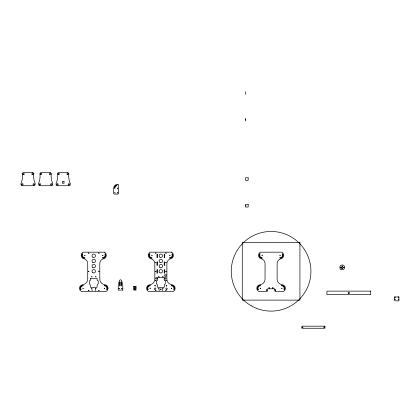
<?xml version="1.0" encoding="UTF-8"?>
<svg xmlns="http://www.w3.org/2000/svg" width="420" height="420" viewBox="0 0 420 420"><rect width="100%" height="100%" fill="white"/><g stroke="black" fill="none" stroke-linecap="round" stroke-linejoin="round"><path stroke-width="0.63" d="M340.94 267.267L340.426 267.225L340.945 267.257M245.579 91.744L245.579 94.332M245.579 118.409L245.579 120.997M245.579 119.411L245.579 119.91M245.579 205.443L245.579 205.942M342.095 266.096L342.605 266.191L342.095 266.096M274.717 289.096L274.969 291.37L283.652 291.385A3.623 3.623 0 0 0 282.161 284.676A5.602 5.602 0 0 1 277.127 279.221L277.127 263.435A4.993 4.993 0 0 1 280.628 258.857A3.623 3.623 0 0 0 281.925 252.173L260.258 252.173A3.623 3.623 0 0 0 261.555 258.857A4.993 4.993 0 0 1 265.052 263.435L265.052 279.221A5.602 5.602 0 0 1 260.017 284.676A3.623 3.623 0 0 0 258.531 291.385L267.125 291.385C268.223 291.107 266.711 289.023 267.813 288.797L274.412 288.792L274.717 289.096M90.405 278.812L90.4 280.088A1.166 1.166 0 0 1 89.276 280.865L89.276 283.794A2.315 2.315 0 0 1 90.4 285.779L90.416 287.117L90.783 287.485L96.611 287.5L97.109 287.117L97.125 285.779A2.315 2.315 0 0 1 98.248 283.794L98.248 280.865A1.166 1.166 0 0 1 97.125 280.088L97.109 278.744L96.679 278.366L90.851 278.366L90.405 278.812M164.215 286.986L163.769 287.5L157.941 287.5L157.511 287.117L157.49 285.779A2.315 2.315 0 0 0 156.371 283.794L156.371 280.865A1.166 1.166 0 0 0 157.49 280.088L157.49 277.415L164.215 277.415L164.215 280.088A1.171 1.171 0 0 0 165.338 280.865L165.338 283.794A2.315 2.315 0 0 0 164.215 285.779L164.215 286.986M323.825 327.154L324.329 327.285L323.825 327.154M82.74 253.942L82.703 254.069A2.415 2.415 0 0 0 84.745 257.691L85.055 257.948L84.735 258.211A2.929 2.929 0 0 1 82.257 253.811L82.74 253.942M84.546 255.213L85.045 255.344L84.546 255.213M81.013 289.616L80.53 289.742A2.929 2.929 0 0 1 83.008 285.348L83.328 285.605L83.018 285.863A2.415 2.415 0 0 0 80.976 289.485L81.013 289.616M82.819 288.209L83.317 288.346L82.819 288.209M88.426 253.055L88.924 253.192L88.426 253.055M88.426 271.215L88.924 271.346L88.426 271.215M88.426 290.367L88.924 290.504L88.426 290.367M91.529 276.743L92.027 276.875L91.529 276.743M91.529 288.645L92.027 288.776L91.529 288.645M95.498 276.743L95.996 276.875L95.498 276.743M98.6 253.055L99.099 253.192L98.6 253.055M95.24 289.937L95.739 290.073L95.24 289.937M98.6 271.215L99.099 271.346L98.6 271.215M102.48 255.213L102.984 255.344L102.48 255.213M102.48 257.885L102.795 258.211A2.929 2.929 0 0 0 105.273 253.811L104.822 254.069A2.415 2.415 0 0 1 102.785 257.691L102.48 257.885M98.6 290.367L99.099 290.504L98.6 290.367M114.891 188.207L114.377 188.207A3.192 3.192 0 0 1 116.702 185.136L116.97 185.409L116.697 185.677A2.672 2.672 0 0 0 114.891 188.207M114.644 192.796L115.143 192.932L114.644 192.796M104.207 285.542L104.507 285.863A2.415 2.415 0 0 1 106.549 289.485L106.995 289.742A2.929 2.929 0 0 0 104.517 285.348L104.207 285.542M104.207 288.209L104.706 288.346L104.207 288.209M118.939 288.298L119.438 288.43L118.939 288.298M121.611 288.298L122.11 288.43L121.611 288.298M133.613 286.43L133.644 290.052L136.017 290.178L136.138 286.351L133.613 286.43M134.642 286.881L135.146 287.018L134.642 286.881M134.642 289.385L135.146 289.517L134.642 289.385M149.83 253.942L149.793 254.069A2.415 2.415 0 0 0 151.835 257.691L152.145 257.948L151.883 258.211A2.929 2.929 0 0 1 149.347 253.811L149.83 253.942M151.636 255.213L152.135 255.344L151.636 255.213M148.103 289.616L147.62 289.742A2.929 2.929 0 0 1 150.097 285.348L150.418 285.605L150.108 285.863A2.415 2.415 0 0 0 148.071 289.485L148.103 289.616M149.909 288.209L150.412 288.346L149.909 288.209M155.516 253.055L156.014 253.192L155.516 253.055M155.516 262.253L156.014 262.39L155.516 262.253M155.516 271.215L156.014 271.346L155.516 271.215M155.363 280.298L155.862 280.429L155.363 280.298M154.744 285.668C155.274 287.312 156.025 284.503 154.744 285.668M155.516 290.367L156.014 290.504L155.516 290.367M158.618 276.743L159.122 276.875L158.618 276.743M158.618 288.645L159.122 288.776L158.618 288.645M162.587 276.743L163.086 276.875L162.587 276.743M165.69 253.055L166.194 253.192L165.69 253.055M165.69 262.253L166.194 262.39L165.69 262.253M162.33 289.937L162.829 290.073L162.33 289.937M165.69 271.215L166.194 271.346L165.69 271.215M165.842 280.319L166.341 280.455L165.842 280.319M169.575 255.213L170.074 255.344L169.575 255.213M169.575 257.885L169.885 258.211A2.929 2.929 0 0 0 172.363 253.811L171.911 254.069A2.415 2.415 0 0 1 169.874 257.691L169.575 257.885M165.69 290.367L166.194 290.504L165.69 290.367M171.297 285.542L171.596 285.863A2.415 2.415 0 0 1 173.639 289.485L174.085 289.742A2.929 2.929 0 0 0 171.607 285.348L171.297 285.542M171.297 288.209L171.796 288.346L171.297 288.209M260.064 253.942L260.033 254.069A2.415 2.415 0 0 0 262.07 257.691L262.379 257.948L262.059 258.211A2.929 2.929 0 0 1 259.581 253.811L260.064 253.942M261.87 255.213L262.374 255.344L261.87 255.213M258.342 289.616L257.859 289.742A2.929 2.929 0 0 1 260.337 285.348L260.657 285.605L260.348 285.863A2.415 2.415 0 0 0 258.305 289.485L258.342 289.616M260.148 288.209L260.647 288.346L260.148 288.209M266.275 289.979C266.805 291.627 267.556 288.818 266.275 289.979M268.863 287.91C269.393 289.553 270.144 286.744 268.863 287.91M272.486 287.91C273.016 289.553 273.767 286.744 272.486 287.91M275.074 289.979C275.599 291.627 276.355 288.818 275.074 289.979M279.809 255.213L280.308 255.344L279.809 255.213M279.809 257.885L280.119 258.211A2.929 2.929 0 0 0 282.597 253.811L282.151 254.069A2.415 2.415 0 0 1 280.108 257.691L279.809 257.885M281.536 285.542L281.836 285.863A2.415 2.415 0 0 1 283.873 289.485L284.324 289.742A2.929 2.929 0 0 0 281.846 285.348L281.536 285.542M281.536 288.209L282.035 288.346L281.536 288.209M341.864 268.564L342.363 268.7L341.864 268.564M394.7 297.04L394.79 300.825L398.9 300.825L398.9 296.887L394.7 297.04M394.863 297.082L395.199 297.176L394.863 297.082M394.868 299.24L395.199 299.329L394.868 299.24M398.486 297.082L398.822 297.176L398.486 297.082M398.491 299.24L398.822 299.329L398.491 299.24M343.529 267.461L344.022 267.608L343.529 267.461M166.136 285.647C166.593 287.317 167.459 284.54 166.136 285.647M302.416 327.138L302.909 327.301L302.416 327.138M91.791 289.921L92.285 290.084L91.791 289.921M158.881 289.921L159.374 290.084L158.881 289.921M117.322 192.78L117.81 192.948L117.322 192.78M95.503 288.624L95.991 288.797L95.503 288.624M162.593 288.624L163.081 288.797L162.593 288.624M117.322 188.118L117.81 188.297L117.322 188.118M160.372 289.175C160.808 291.202 162.036 287.936 160.372 289.175M32.555 172.615L23.588 172.615A1.218 1.218 0 0 0 22.381 173.996A17.267 17.267 0 0 1 21 183.398L21 184.343A1.381 1.381 0 0 0 22.381 185.724L33.763 185.724A1.381 1.381 0 0 0 35.144 184.343L35.144 183.398A17.267 17.267 0 0 1 33.763 173.996A1.218 1.218 0 0 0 32.555 172.615M50.101 172.615L41.134 172.615A1.218 1.218 0 0 0 39.926 173.996A17.267 17.267 0 0 1 38.546 183.398L38.546 184.343A1.381 1.381 0 0 0 39.926 185.724L51.308 185.724A1.381 1.381 0 0 0 52.689 184.343L52.689 183.398A17.267 17.267 0 0 1 51.308 173.996A1.218 1.218 0 0 0 50.101 172.615M67.652 172.615L58.684 172.615A1.218 1.218 0 0 0 57.477 173.996A17.267 17.267 0 0 1 56.096 183.398L56.096 184.343A1.381 1.381 0 0 0 57.477 185.724L68.859 185.724A1.381 1.381 0 0 0 70.24 184.343L70.24 183.398A17.267 17.267 0 0 1 68.859 173.996A1.218 1.218 0 0 0 67.652 172.615M248.168 177.776L245.579 177.776L245.579 180.364L248.168 180.364L248.168 177.776M64.029 181.498L62.302 181.498L62.302 183.225L64.029 183.225L64.029 181.498M117.826 184.443L116.702 184.443A3.853 3.853 0 0 0 113.689 188.207L113.689 193.379A0.688 0.688 0 0 0 114.377 194.072L117.826 194.072A0.688 0.688 0 0 0 118.514 193.379L118.514 185.136A0.688 0.688 0 0 0 117.826 184.443M248.168 204.44L245.579 204.44L245.579 207.029L248.168 207.029L248.168 204.44M299.927 242.445L242.256 242.445L242.256 300.116L299.927 300.116L299.927 242.445M104.596 252.173L82.929 252.173A3.623 3.623 0 0 0 84.226 258.857A4.993 4.993 0 0 1 87.728 263.435L87.728 279.221A5.602 5.602 0 0 1 82.693 284.676A3.623 3.623 0 0 0 81.202 291.385L106.323 291.385A3.623 3.623 0 0 0 104.837 284.676A5.602 5.602 0 0 1 99.797 279.221L99.797 263.435A4.993 4.993 0 0 1 103.299 258.857A3.623 3.623 0 0 0 104.596 252.173M171.685 252.173L150.019 252.173A3.623 3.623 0 0 0 151.321 258.857A4.993 4.993 0 0 1 154.817 263.435L154.817 279.221A5.602 5.602 0 0 1 149.782 284.676A3.623 3.623 0 0 0 148.297 291.385L173.413 291.385A3.623 3.623 0 0 0 171.927 284.676A5.602 5.602 0 0 1 166.892 279.221L166.892 263.435A4.993 4.993 0 0 1 170.389 258.857A3.623 3.623 0 0 0 171.685 252.173M157.49 254.242L156.975 254.242L156.975 257.691L157.49 257.691L157.49 254.242M164.734 254.242L164.215 254.242L164.215 257.691L164.734 257.691L164.734 254.242M157.49 262.007L156.975 262.007L156.975 265.456L157.49 265.456L157.49 262.007M164.734 262.007L164.215 262.007L164.215 265.456L164.734 265.456L164.734 262.007M157.49 269.766L156.975 269.766L156.975 273.215L157.49 273.215L157.49 269.766M164.734 269.766L164.215 269.766L164.215 273.215L164.734 273.215L164.734 269.766M166.026 274.864L164.651 274.864L164.651 276.244L166.026 276.244L166.026 274.864M120.005 282.067L119.553 282.067L119.553 285.915L120.005 285.915L120.005 282.067M121.49 282.114L121.039 282.114L121.039 285.868L121.49 285.868L121.49 282.114M122.808 290.089L118.241 290.089L118.241 286.639A14.343 14.343 0 0 1 119.732 280.271A0.887 0.887 0 0 1 121.317 280.271A14.343 14.343 0 0 1 122.808 286.639L122.808 290.089M370.718 291.128L326.907 291.128L326.907 294.583L370.718 294.583L370.718 291.128M324.938 326.183L301.802 326.183L301.802 328.256L324.938 328.256L324.938 326.183M340.83 269.356A2.415 2.415 0 0 0 344.636 267.613A2.415 2.415 0 0 0 341.224 265.193A2.415 2.415 0 0 0 340.83 269.356M341.791 268.007A0.761 0.761 0 0 0 342.988 267.461A0.761 0.761 0 0 0 341.911 266.695A0.761 0.761 0 0 0 341.791 268.007M348.469 293.454A0.688 0.688 0 0 0 349.503 292.856A0.688 0.688 0 0 0 348.469 292.257A0.688 0.688 0 0 0 348.469 293.454M92.899 272.774A1.727 1.727 0 0 0 95.487 271.278A1.727 1.727 0 0 0 92.899 269.787A1.727 1.727 0 0 0 92.899 272.774M92.899 267.598A1.727 1.727 0 0 0 95.487 266.107A1.727 1.727 0 0 0 92.899 264.611A1.727 1.727 0 0 0 92.899 267.598M92.899 262.427A1.727 1.727 0 0 0 95.487 260.93A1.727 1.727 0 0 0 92.899 259.439A1.727 1.727 0 0 0 92.899 262.427M92.899 257.25A1.727 1.727 0 0 0 95.487 255.759A1.727 1.727 0 0 0 92.899 254.263A1.727 1.727 0 0 0 92.899 257.25M251.181 305.77A39.821 39.821 0 0 0 310.916 271.278A39.821 39.821 0 0 0 251.181 236.791A39.821 39.821 0 0 0 251.181 305.77M134.405 288.687A0.688 0.688 0 0 0 135.56 288.377A0.688 0.688 0 0 0 134.715 287.532A0.688 0.688 0 0 0 134.405 288.687M159.994 257.25A1.727 1.727 0 0 0 162.577 255.759A1.727 1.727 0 0 0 159.994 254.263A1.727 1.727 0 0 0 159.994 257.25M159.994 262.427A1.727 1.727 0 0 0 162.577 260.93A1.727 1.727 0 0 0 159.994 259.439A1.727 1.727 0 0 0 159.994 262.427M159.994 267.598A1.727 1.727 0 0 0 162.577 266.107A1.727 1.727 0 0 0 159.994 264.611A1.727 1.727 0 0 0 159.994 267.598M159.994 272.774A1.727 1.727 0 0 0 162.577 271.278A1.727 1.727 0 0 0 159.994 269.787A1.727 1.727 0 0 0 159.994 272.774M166.178 289.296A0.688 0.688 0 0 0 167.234 288.74A0.688 0.688 0 0 0 166.226 288.099A0.688 0.688 0 0 0 166.178 289.296M154.718 289.238A0.688 0.688 0 0 0 155.841 288.829A0.688 0.688 0 0 0 154.922 288.062A0.688 0.688 0 0 0 154.718 289.238M164.992 278.959A0.688 0.688 0 0 0 166.026 278.36A0.688 0.688 0 0 0 164.992 277.762A0.688 0.688 0 0 0 164.992 278.959M155.92 278.885A0.688 0.688 0 0 0 157.048 278.486A0.688 0.688 0 0 0 156.14 277.709A0.688 0.688 0 0 0 155.92 278.885M22.034 184.942A0.688 0.688 0 0 0 23.069 184.343A0.688 0.688 0 0 0 22.034 183.745A0.688 0.688 0 0 0 22.034 184.942M23.242 174.594A0.688 0.688 0 0 0 24.276 173.996A0.688 0.688 0 0 0 23.242 173.397A0.688 0.688 0 0 0 23.242 174.594M33.416 184.942A0.688 0.688 0 0 0 34.451 184.343A0.688 0.688 0 0 0 33.416 183.745A0.688 0.688 0 0 0 33.416 184.942M32.067 174.484A0.688 0.688 0 0 0 33.222 174.174A0.688 0.688 0 0 0 32.377 173.329A0.688 0.688 0 0 0 32.067 174.484M40.787 174.594A0.688 0.688 0 0 0 41.827 173.996A0.688 0.688 0 0 0 40.787 173.397A0.688 0.688 0 0 0 40.787 174.594M50.967 184.942A0.688 0.688 0 0 0 52.001 184.343A0.688 0.688 0 0 0 50.967 183.745A0.688 0.688 0 0 0 50.967 184.942M49.76 174.594A0.688 0.688 0 0 0 50.794 173.996A0.688 0.688 0 0 0 49.76 173.397A0.688 0.688 0 0 0 49.76 174.594M39.438 184.832A0.688 0.688 0 0 0 40.593 184.522A0.688 0.688 0 0 0 39.748 183.677A0.688 0.688 0 0 0 39.438 184.832M67.305 174.594A0.688 0.688 0 0 0 68.339 173.996A0.688 0.688 0 0 0 67.305 173.397A0.688 0.688 0 0 0 67.305 174.594M68.513 184.942A0.688 0.688 0 0 0 69.547 184.343A0.688 0.688 0 0 0 68.513 183.745A0.688 0.688 0 0 0 68.513 184.942M57.13 184.942A0.688 0.688 0 0 0 58.165 184.343A0.688 0.688 0 0 0 57.13 183.745A0.688 0.688 0 0 0 57.13 184.942M58.338 174.594A0.688 0.688 0 0 0 59.372 173.996A0.688 0.688 0 0 0 58.338 173.397A0.688 0.688 0 0 0 58.338 174.594"/></g></svg>
